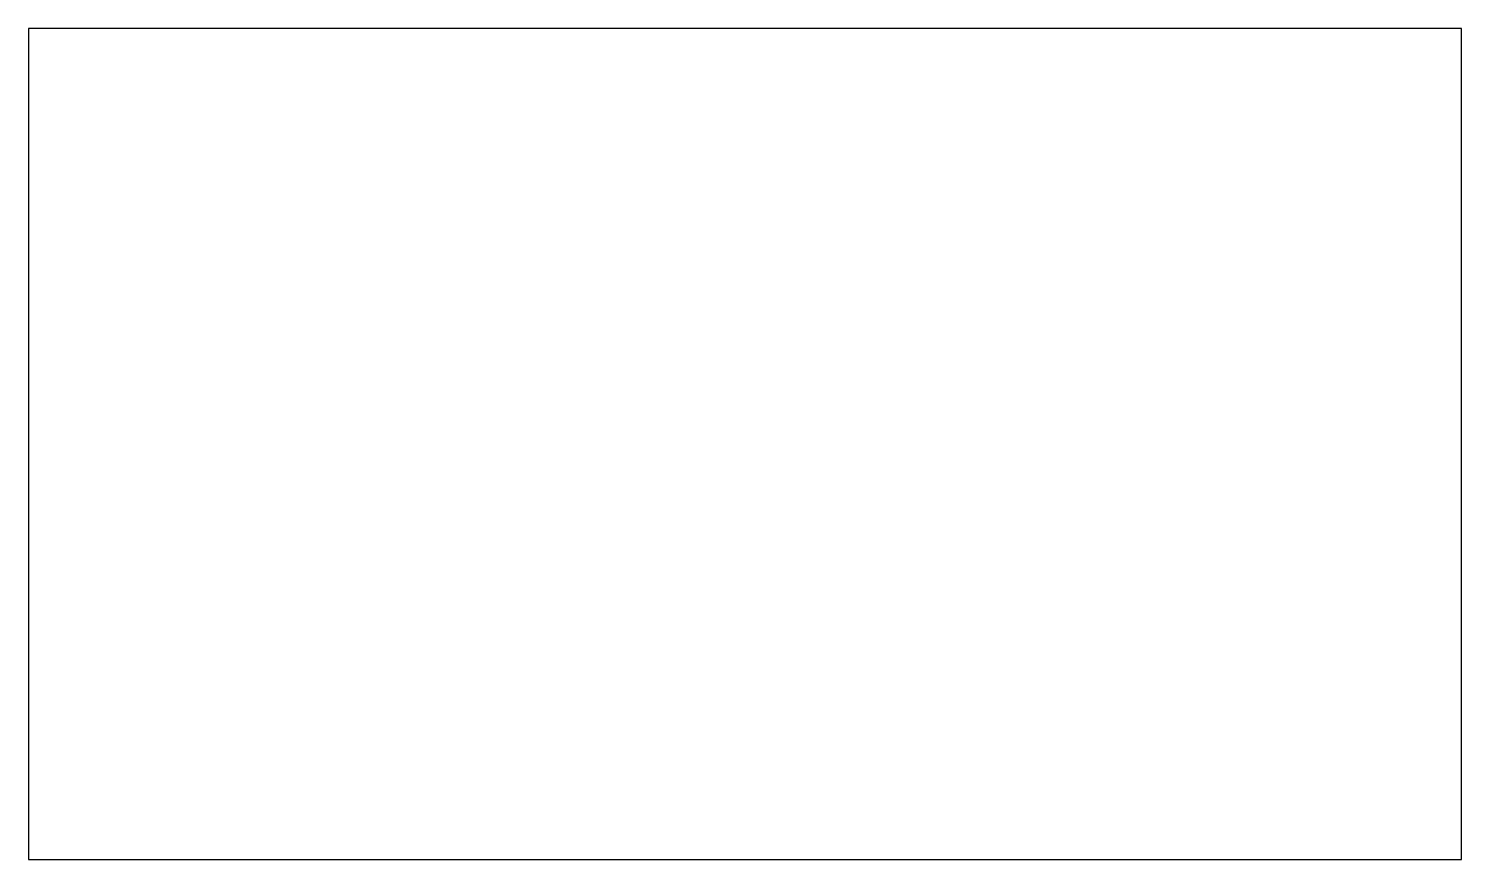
# Model space of a CAD drawing. Header units: millimetres. Extents: x 64 to 490, y 80 to 327.
import ezdxf

# ---------------------------------------------------------------- set-up
doc = ezdxf.new("R2010")
doc.units = ezdxf.units.MM
doc.layers.add('Shape2DView', color=7, linetype='CONTINUOUS')

msp = doc.modelspace()

# ---------------------------------------------------------------- linework, layer by layer
at = {"layer": 'Shape2DView'}
for p, q in [((64, 327), (64, 80)), ((490, 327), (64, 327)), ((490, 80), (490, 327)), ((64, 80), (490, 80))]:
    msp.add_line(p, q, dxfattribs=at)

doc.saveas('drawing.dxf')
